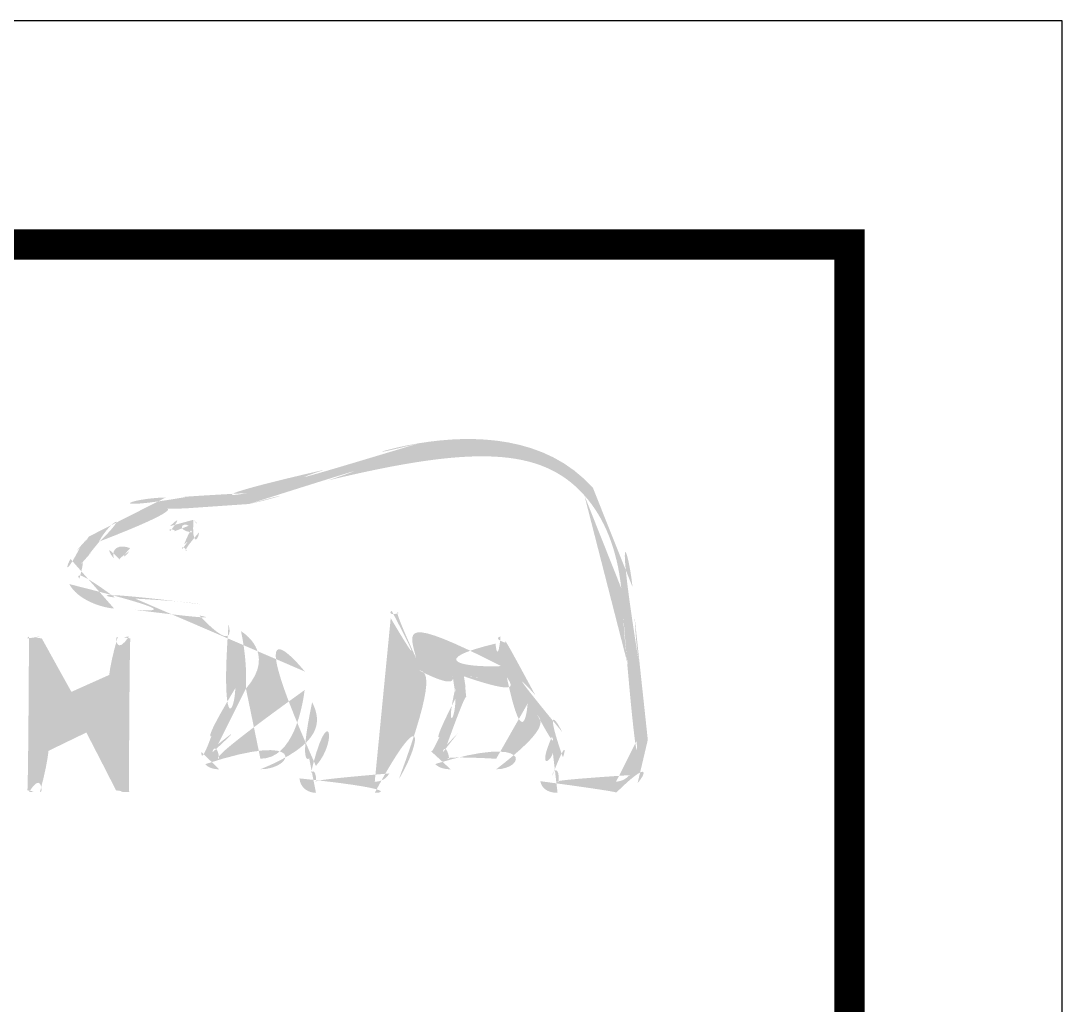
# Model space of a CAD drawing. Extents: x 16296660632 to 16296676784, y -37409619871 to -37409616699.
# Drawn here: x 16296676664.8 to 16296676783.5, y -37409616810.8 to -37409616698.7 of the extents above; entities that cross this region are included whole.
import ezdxf

# ---------------------------------------------------------------- set-up
doc = ezdxf.new("R2010")
doc.units = 0
doc.header["$LTSCALE"] = 10
doc.header["$MEASUREMENT"] = 0
doc.layers.get('0').update_dxf_attribs({"linetype": 'CONTINUOUS'})

msp = doc.modelspace()

# ---------------------------------------------------------------- hatches: boundary and pattern name
h = msp.add_hatch(color=5)
edge = h.paths.add_edge_path()
edge.add_spline(control_points=[(16296676730.04723, -37409616751.90789), (16296676724.67034, -37409616745.878899), (16296676716.29719, -37409616745.817284), (16296676710.208851, -37409616746.820633)], knot_values=[4, 4, 4, 4, 5, 5, 5, 5], degree=3, periodic=0)
edge.add_spline(control_points=[(16296676710.208851, -37409616746.820633), (16296676706.50568, -37409616747.434059), (16296676702.9165, -37409616748.660797), (16296676699.455059, -37409616749.832848)], knot_values=[5, 5, 5, 5, 6, 6, 6, 6], degree=3, periodic=0)
edge.add_spline(control_points=[(16296676699.455059, -37409616749.832848), (16296676696.577339, -37409616750.822456), (16296676693.576509, -37409616751.846321), (16296676690.580219, -37409616752.498466)], knot_values=[6, 6, 6, 6, 7, 7, 7, 7], degree=3, periodic=0)
edge.add_spline(control_points=[(16296676690.580219, -37409616752.498466), (16296676688.505171, -37409616752.936302), (16296676685.88286, -37409616752.947647), (16296676683.57976, -37409616752.959099)], knot_values=[7, 7, 7, 7, 8, 8, 8, 8], degree=3, periodic=0)
edge.add_spline(control_points=[(16296676683.57976, -37409616752.959099), (16296676683.579729, -37409616752.959099), (16296676681.37701, -37409616752.995567), (16296676681.37701, -37409616752.995567)], knot_values=[8.00001, 8.00001, 8.00001, 8.00001, 9, 9, 9, 9], degree=3, periodic=0)
edge.add_spline(control_points=[(16296676681.37701, -37409616752.995567), (16296676677.0445, -37409616753.100548), (16296676674.080151, -37409616754.59864), (16296676672.607071, -37409616757.446648)], knot_values=[9, 9, 9, 9, 10, 10, 10, 10], degree=3, periodic=0)
edge.add_spline(control_points=[(16296676672.607071, -37409616757.446648), (16296676672.607071, -37409616757.446648), (16296676672.53413, -37409616757.572067), (16296676672.53413, -37409616757.572067)], knot_values=[10.00001, 10.00001, 10.00001, 10.00001, 11, 11, 11, 11], degree=3, periodic=0)
edge.add_spline(control_points=[(16296676672.53413, -37409616757.572067), (16296676672.292419, -37409616757.984833), (16296676671.973181, -37409616758.345093), (16296676671.59466, -37409616758.696274)], knot_values=[11, 11, 11, 11, 12, 12, 12, 12], degree=3, periodic=0)
edge.add_spline(control_points=[(16296676671.59466, -37409616758.696274), (16296676671.19788, -37409616759.088478), (16296676670.791981, -37409616759.489799), (16296676670.50923, -37409616760.002861)], knot_values=[12, 12, 12, 12, 13, 13, 13, 13], degree=3, periodic=0)
edge.add_spline(control_points=[(16296676670.50923, -37409616760.002861), (16296676669.94829, -37409616760.976517), (16296676669.898121, -37409616761.963913), (16296676670.36787, -37409616762.864677)], knot_values=[13, 13, 13, 13, 14, 14, 14, 14], degree=3, periodic=0)
edge.add_spline(control_points=[(16296676670.36787, -37409616762.864677), (16296676671.298229, -37409616764.606789), (16296676673.91596, -37409616765.537102), (16296676675.480221, -37409616765.653419), (16296676675.480221, -37409616765.653419), (16296676677.81069, -37409616765.794777), (16296676677.81069, -37409616765.794777)], knot_values=[14, 14, 14, 14, 15, 15, 15, 16, 16, 16, 16], degree=3, periodic=0)
edge.add_spline(control_points=[(16296676677.81069, -37409616765.794777), (16296676680.282511, -37409616765.943024), (16296676683.36998, -37409616766.118568), (16296676685.198771, -37409616766.446953)], knot_values=[16, 16, 16, 16, 17, 17, 17, 17], degree=3, periodic=0)
edge.add_spline(control_points=[(16296676685.198771, -37409616766.446953), (16296676686.361719, -37409616766.654404), (16296676687.47905, -37409616767.014687), (16296676688.51885, -37409616767.486687)], knot_values=[17, 17, 17, 17, 18, 18, 18, 18], degree=3, periodic=0)
edge.add_spline(control_points=[(16296676688.51885, -37409616767.486687), (16296676688.57358, -37409616767.600792), (16296676689.494801, -37409616770.984703), (16296676689.29871, -37409616774.717522)], knot_values=[18, 18, 18, 18, 19, 19, 19, 19], degree=3, periodic=0)
edge.add_spline(control_points=[(16296676689.29871, -37409616774.717522), (16296676689.14365, -37409616778.121971), (16296676687.634109, -37409616779.300819), (16296676686.57151, -37409616780.16967)], knot_values=[19, 19, 19, 19, 20, 20, 20, 20], degree=3, periodic=0)
edge.add_spline(control_points=[(16296676686.57151, -37409616780.16967), (16296676686.557819, -37409616780.185593), (16296676685.508869, -37409616780.997429), (16296676685.44047, -37409616782.009857)], knot_values=[20, 20, 20, 20, 21, 21, 21, 21], degree=3, periodic=0)
edge.add_spline(control_points=[(16296676685.44047, -37409616782.009857), (16296676685.38575, -37409616782.552528), (16296676685.531679, -37409616783.045097), (16296676685.86005, -37409616783.38485)], knot_values=[21, 21, 21, 21, 22, 22, 22, 22], degree=3, periodic=0)
edge.add_spline(control_points=[(16296676685.86005, -37409616783.38485), (16296676686.220341, -37409616783.779297), (16296676686.75391, -37409616783.963997), (16296676687.45624, -37409616783.963997), (16296676687.45624, -37409616783.963997), (16296676692.153601, -37409616783.963997), (16296676692.153601, -37409616783.963997)], knot_values=[22, 22, 22, 22, 23, 23, 23, 24, 24, 24, 24], degree=3, periodic=0)
edge.add_spline(control_points=[(16296676692.153601, -37409616783.963997), (16296676696.007271, -37409616783.963997), (16296676697.63995, -37409616779.465027), (16296676698.04586, -37409616776.322823)], knot_values=[24, 24, 24, 24, 25, 25, 25, 25], degree=3, periodic=0)
edge.add_spline(control_points=[(16296676698.04586, -37409616776.322823), (16296676699.18598, -37409616778.573509), (16296676699.158609, -37409616781.115936), (16296676697.71294, -37409616782.725838)], knot_values=[25, 25, 25, 25, 26, 26, 26, 26], degree=3, periodic=0)
edge.add_spline(control_points=[(16296676697.71294, -37409616782.725838), (16296676697.7129, -37409616782.725838), (16296676696.45879, -37409616783.888786), (16296676696.600149, -37409616785.003792)], knot_values=[26.00001, 26.00001, 26.00001, 26.00001, 27, 27, 27, 27], degree=3, periodic=0)
edge.add_spline(control_points=[(16296676696.600149, -37409616785.003792), (16296676696.71871, -37409616786.180473), (16296676697.694691, -37409616786.647903), (16296676698.483669, -37409616786.647903), (16296676698.483669, -37409616786.647903), (16296676705.183109, -37409616786.647903), (16296676705.183109, -37409616786.647903)], knot_values=[27, 27, 27, 27, 28, 28, 28, 29, 29, 29, 29], degree=3, periodic=0)
edge.add_spline(control_points=[(16296676705.183109, -37409616786.647903), (16296676706.364281, -37409616786.647903), (16296676707.303761, -37409616786.109749), (16296676707.92856, -37409616785.085899)], knot_values=[29, 29, 29, 29, 30, 30, 30, 30], degree=3, periodic=0)
edge.add_spline(control_points=[(16296676707.92856, -37409616785.085899), (16296676710.6649, -37409616780.58242), (16296676710.801701, -37409616776.142677), (16296676710.208851, -37409616772.688011)], knot_values=[30, 30, 30, 30, 31, 31, 31, 31], degree=3, periodic=0)
edge.add_spline(control_points=[(16296676710.208851, -37409616772.688011), (16296676711.020639, -37409616772.852211), (16296676712.388769, -37409616773.10302), (16296676714.053379, -37409616773.28318)], knot_values=[31, 31, 31, 31, 32, 32, 32, 32], degree=3, periodic=0)
edge.add_spline(control_points=[(16296676714.053379, -37409616773.28318), (16296676714.15827, -37409616773.759773), (16296676714.345261, -37409616774.806503), (16296676714.345261, -37409616774.806503)], knot_values=[32, 32, 32, 32, 33, 33, 33, 33], degree=3, periodic=0)
edge.add_spline(control_points=[(16296676714.345261, -37409616774.806503), (16296676714.38172, -37409616775.21006), (16296676714.38172, -37409616775.568077), (16296676714.38172, -37409616775.905571)], knot_values=[33, 33, 33, 33, 34, 34, 34, 34], degree=3, periodic=0)
edge.add_spline(control_points=[(16296676714.38172, -37409616775.905571), (16296676714.38172, -37409616778.5028), (16296676713.232479, -37409616779.624634), (16296676712.584881, -37409616780.258568)], knot_values=[34, 34, 34, 34, 35, 35, 35, 35], degree=3, periodic=0)
edge.add_spline(control_points=[(16296676712.584881, -37409616780.258568), (16296676712.562071, -37409616780.2631), (16296676711.68643, -37409616781.154732), (16296676711.58613, -37409616781.904961)], knot_values=[35, 35, 35, 35, 36, 36, 36, 36], degree=3, periodic=0)
edge.add_spline(control_points=[(16296676711.58613, -37409616781.904961), (16296676711.58613, -37409616781.904961), (16296676711.399151, -37409616782.682549), (16296676712.069559, -37409616783.366577)], knot_values=[36.00001, 36.00001, 36.00001, 36.00001, 37, 37, 37, 37], degree=3, periodic=0)
edge.add_spline(control_points=[(16296676712.069559, -37409616783.366577), (16296676712.443489, -37409616783.756477), (16296676713.040951, -37409616783.963997), (16296676713.829901, -37409616783.963997), (16296676713.829901, -37409616783.963997), (16296676719.024401, -37409616783.963997), (16296676719.024401, -37409616783.963997)], knot_values=[37, 37, 37, 37, 38, 38, 38, 39, 39, 39, 39], degree=3, periodic=0)
edge.add_spline(control_points=[(16296676719.024401, -37409616783.963997), (16296676722.34901, -37409616783.963997), (16296676723.370569, -37409616779.857201), (16296676723.69894, -37409616777.745644)], knot_values=[39, 39, 39, 39, 40, 40, 40, 40], degree=3, periodic=0)
edge.add_spline(control_points=[(16296676723.69894, -37409616777.745644), (16296676724.29637, -37409616778.495918), (16296676724.96678, -37409616779.39431), (16296676725.372669, -37409616780.258568)], knot_values=[40, 40, 40, 40, 41, 41, 41, 41], degree=3, periodic=0)
edge.add_spline(control_points=[(16296676725.372669, -37409616780.258568), (16296676725.64629, -37409616780.842247), (16296676725.691891, -37409616781.494499), (16296676725.48213, -37409616782.107903)], knot_values=[41, 41, 41, 41, 42, 42, 42, 42], degree=3, periodic=0)
edge.add_spline(control_points=[(16296676725.48213, -37409616782.107903), (16296676725.14464, -37409616783.209213), (16296676723.749109, -37409616783.998253), (16296676724.036449, -37409616785.320793)], knot_values=[42, 42, 42, 42, 43, 43, 43, 43], degree=3, periodic=0)
edge.add_spline(control_points=[(16296676724.036449, -37409616785.320793), (16296676724.278139, -37409616786.34008), (16296676725.13096, -37409616786.647903), (16296676726.015699, -37409616786.647903), (16296676726.015699, -37409616786.647903), (16296676732.683241, -37409616786.647903), (16296676732.683241, -37409616786.647903)], knot_values=[43, 43, 43, 43, 44, 44, 44, 45, 45, 45, 45], degree=3, periodic=0)
edge.add_spline(control_points=[(16296676732.683241, -37409616786.647903), (16296676732.73798, -37409616786.647903), (16296676734.07419, -37409616786.663872), (16296676735.141371, -37409616785.523743)], knot_values=[45, 45, 45, 45, 46, 46, 46, 46], degree=3, periodic=0)
edge.add_spline(control_points=[(16296676735.141371, -37409616785.523743), (16296676736.14469, -37409616784.445152), (16296676736.527769, -37409616782.84214), (16296676736.299749, -37409616780.60746)], knot_values=[46, 46, 46, 46, 47, 47, 47, 47], degree=3, periodic=0)
edge.add_spline(control_points=[(16296676736.299749, -37409616780.60746), (16296676736.299749, -37409616780.60746), (16296676735.29188, -37409616771.880783), (16296676735.29188, -37409616771.880783)], knot_values=[0, 0, 0, 0, 1, 1, 1, 1], degree=3, periodic=0)
edge.add_spline(control_points=[(16296676735.29188, -37409616771.880783), (16296676734.922461, -37409616769.347473), (16296676734.863171, -37409616767.983833), (16296676734.79932, -37409616766.638474), (16296676734.79932, -37409616766.638474), (16296676734.557631, -37409616763.195229), (16296676734.557631, -37409616763.195229)], knot_values=[1, 1, 1, 1, 2, 2, 2, 3, 3, 3, 3], degree=3, periodic=0)
edge.add_spline(control_points=[(16296676734.557631, -37409616763.195229), (16296676734.05138, -37409616758.493347), (16296676732.5236, -37409616754.692131), (16296676730.04723, -37409616751.90789)], knot_values=[3, 3, 3, 3, 4, 4, 4, 4], degree=3, periodic=0)
edge = h.paths.add_edge_path(flags=16)
edge.add_spline(control_points=[(16296676690.85387, -37409616753.741257), (16296676693.93679, -37409616753.077721), (16296676696.96043, -37409616752.042412), (16296676699.87463, -37409616751.048302)], knot_values=[31, 31, 31, 31, 32, 32, 32, 32], degree=3, periodic=0)
edge.add_spline(control_points=[(16296676699.87463, -37409616751.048302), (16296676703.276791, -37409616749.880737), (16296676706.815769, -37409616748.67675), (16296676710.42774, -37409616748.070152)], knot_values=[32, 32, 32, 32, 33, 33, 33, 33], degree=3, periodic=0)
edge.add_spline(control_points=[(16296676710.42774, -37409616748.070152), (16296676716.196819, -37409616747.121559), (16296676724.104839, -37409616747.176308), (16296676729.07127, -37409616752.756142)], knot_values=[33, 33, 33, 33, 34, 34, 34, 34], degree=3, periodic=0)
edge.add_spline(control_points=[(16296676729.07127, -37409616752.756142), (16296676731.374359, -37409616755.339668), (16296676732.79723, -37409616758.901482), (16296676733.27611, -37409616763.329872), (16296676733.27611, -37409616763.329872), (16296676733.517811, -37409616766.70002), (16296676733.517811, -37409616766.70002)], knot_values=[34, 34, 34, 34, 35, 35, 35, 36, 36, 36, 36], degree=3, periodic=0)
edge.add_spline(control_points=[(16296676733.517811, -37409616766.70002), (16296676733.58165, -37409616768.061333), (16296676733.659189, -37409616769.468246), (16296676734.01948, -37409616772.051964), (16296676734.01948, -37409616772.051964), (16296676735.018221, -37409616780.751137), (16296676735.018221, -37409616780.751137)], knot_values=[36, 36, 36, 36, 37, 37, 37, 38, 38, 38, 38], degree=3, periodic=0)
edge.add_spline(control_points=[(16296676735.018221, -37409616780.751137), (16296676735.19154, -37409616782.557091), (16296676734.908779, -37409616783.850037), (16296676734.22015, -37409616784.632133)], knot_values=[38, 38, 38, 38, 39, 39, 39, 39], degree=3, periodic=0)
edge.add_spline(control_points=[(16296676734.22015, -37409616784.632133), (16296676733.56344, -37409616785.366371), (16296676732.73798, -37409616785.375526), (16296676732.683241, -37409616785.375526), (16296676732.683241, -37409616785.375526), (16296676726.129709, -37409616785.375526), (16296676726.129709, -37409616785.375526)], knot_values=[0, 0, 0, 0, 1, 1, 1, 2, 2, 2, 2], degree=3, periodic=0)
edge.add_spline(control_points=[(16296676726.129709, -37409616785.375526), (16296676725.723829, -37409616785.375526), (16296676725.413719, -37409616785.202217), (16296676725.413719, -37409616784.73246)], knot_values=[2, 2, 2, 2, 3, 3, 3, 3], degree=3, periodic=0)
edge.add_spline(control_points=[(16296676725.413719, -37409616784.73246), (16296676725.413719, -37409616784.046089), (16296676726.289339, -37409616783.482903), (16296676726.62228, -37409616782.600357)], knot_values=[3, 3, 3, 3, 4, 4, 4, 4], degree=3, periodic=0)
edge.add_spline(control_points=[(16296676726.62228, -37409616782.600357), (16296676726.991671, -37409616781.654121), (16296676726.950621, -37409616780.623367), (16296676726.531059, -37409616779.706749)], knot_values=[4, 4, 4, 4, 5, 5, 5, 5], degree=3, periodic=0)
edge.add_spline(control_points=[(16296676726.531059, -37409616779.706749), (16296676725.746639, -37409616778.06266), (16296676724.583691, -37409616776.760628), (16296676723.466351, -37409616775.5019)], knot_values=[5, 5, 5, 5, 6, 6, 6, 6], degree=3, periodic=0)
edge.add_spline(control_points=[(16296676723.466351, -37409616775.5019), (16296676721.870159, -37409616773.716469), (16296676720.169081, -37409616772.001663), (16296676720.059629, -37409616769.545853)], knot_values=[6, 6, 6, 6, 7, 7, 7, 7], degree=3, periodic=0)
edge.add_spline(control_points=[(16296676720.059629, -37409616769.545853), (16296676720.0277, -37409616769.194733), (16296676719.877199, -37409616768.850304), (16296676719.51693, -37409616768.861809)], knot_values=[7, 7, 7, 7, 8, 8, 8, 8], degree=3, periodic=0)
edge.add_spline(control_points=[(16296676719.51693, -37409616768.861809), (16296676719.17487, -37409616768.877708), (16296676718.93318, -37409616769.194733), (16296676718.94685, -37409616769.648453)], knot_values=[8, 8, 8, 8, 9, 9, 9, 9], degree=3, periodic=0)
edge.add_spline(control_points=[(16296676718.94685, -37409616769.648453), (16296676719.024401, -37409616770.585617), (16296676719.270651, -37409616771.438438), (16296676719.58989, -37409616772.211449)], knot_values=[9, 9, 9, 9, 10, 10, 10, 10], degree=3, periodic=0)
edge.add_spline(control_points=[(16296676719.58989, -37409616772.211449), (16296676715.27562, -37409616772.39843), (16296676710.94309, -37409616771.543343), (16296676709.90328, -37409616771.329018)], knot_values=[10, 10, 10, 10, 11, 11, 11, 11], degree=3, periodic=0)
edge.add_spline(control_points=[(16296676709.90328, -37409616771.329018), (16296676709.146231, -37409616768.236923), (16296676707.90118, -37409616766.23716), (16296676707.88752, -37409616766.193871)], knot_values=[11, 11, 11, 11, 12, 12, 12, 12], degree=3, periodic=0)
edge.add_spline(control_points=[(16296676707.88752, -37409616766.193871), (16296676707.69142, -37409616765.881462), (16296676707.363029, -37409616765.778847), (16296676707.121349, -37409616765.927017)], knot_values=[12, 12, 12, 12, 13, 13, 13, 13], degree=3, periodic=0)
edge.add_spline(control_points=[(16296676707.121349, -37409616765.927017), (16296676706.86595, -37409616766.079803), (16296676706.815769, -37409616766.446953), (16296676707.002781, -37409616766.747963)], knot_values=[13, 13, 13, 13, 14, 14, 14, 14], degree=3, periodic=0)
edge.add_spline(control_points=[(16296676707.002781, -37409616766.747963), (16296676707.052931, -37409616766.836853), (16296676712.18811, -37409616775.568077), (16296676706.834021, -37409616784.44059)], knot_values=[14, 14, 14, 14, 15, 15, 15, 15], degree=3, periodic=0)
edge.add_spline(control_points=[(16296676706.834021, -37409616784.44059), (16296676706.455509, -37409616785.076759), (16296676705.91736, -37409616785.375526), (16296676705.183109, -37409616785.375526), (16296676705.183109, -37409616785.375526), (16296676698.515579, -37409616785.375526), (16296676698.515579, -37409616785.375526)], knot_values=[15, 15, 15, 15, 16, 16, 16, 17, 17, 17, 17], degree=3, periodic=0)
edge.add_spline(control_points=[(16296676698.515579, -37409616785.375526), (16296676698.24197, -37409616785.375526), (16296676697.83605, -37409616785.179413), (16296676697.83605, -37409616784.730186)], knot_values=[17, 17, 17, 17, 18, 18, 18, 18], degree=3, periodic=0)
edge.add_spline(control_points=[(16296676697.83605, -37409616784.730186), (16296676697.83605, -37409616784.265007), (16296676698.47909, -37409616783.580856), (16296676698.47909, -37409616783.580856)], knot_values=[18, 18, 18, 18, 19, 19, 19, 19], degree=3, periodic=0)
edge.add_spline(control_points=[(16296676698.47909, -37409616783.580856), (16296676701.156139, -37409616780.58242), (16296676699.80621, -37409616775.916893), (16296676697.220381, -37409616772.829399)], knot_values=[19, 19, 19, 19, 20, 20, 20, 20], degree=3, periodic=0)
edge.add_spline(control_points=[(16296676697.220381, -37409616772.829399), (16296676694.71664, -37409616769.851387), (16296676690.634939, -37409616766.107117), (16296676685.417681, -37409616765.176888)], knot_values=[20, 20, 20, 20, 21, 21, 21, 21], degree=3, periodic=0)
edge.add_spline(control_points=[(16296676685.417681, -37409616765.176888), (16296676683.534161, -37409616764.848442), (16296676680.396509, -37409616764.66143), (16296676677.8745, -37409616764.520088), (16296676677.8745, -37409616764.520088), (16296676675.576, -37409616764.387863), (16296676675.576, -37409616764.387863)], knot_values=[21, 21, 21, 21, 22, 22, 22, 23, 23, 23, 23], degree=3, periodic=0)
edge.add_spline(control_points=[(16296676675.576, -37409616764.387863), (16296676674.2945, -37409616764.285271), (16296676672.18298, -37409616763.505463), (16296676671.51256, -37409616762.273979)], knot_values=[23, 23, 23, 23, 24, 24, 24, 24], degree=3, periodic=0)
edge.add_spline(control_points=[(16296676671.51256, -37409616762.273979), (16296676671.22979, -37409616761.760933), (16296676671.266291, -37409616761.222862), (16296676671.63571, -37409616760.648262)], knot_values=[24, 24, 24, 24, 25, 25, 25, 25], degree=3, periodic=0)
edge.add_spline(control_points=[(16296676671.63571, -37409616760.648262), (16296676671.84547, -37409616760.269676), (16296676672.18298, -37409616759.93676), (16296676672.52043, -37409616759.599251)], knot_values=[25, 25, 25, 25, 26, 26, 26, 26], degree=3, periodic=0)
edge.add_spline(control_points=[(16296676672.52043, -37409616759.599251), (16296676672.91721, -37409616759.181953), (16296676673.32309, -37409616758.767014), (16296676673.65144, -37409616758.203728)], knot_values=[26, 26, 26, 26, 27, 27, 27, 27], degree=3, periodic=0)
edge.add_spline(control_points=[(16296676673.65144, -37409616758.203728), (16296676673.65144, -37409616758.203728), (16296676673.75176, -37409616758.032738), (16296676673.75176, -37409616758.032738)], knot_values=[27.00001, 27.00001, 27.00001, 27.00001, 28, 28, 28, 28], degree=3, periodic=0)
edge.add_spline(control_points=[(16296676673.75176, -37409616758.032738), (16296676675.019621, -37409616755.624748), (16296676677.56897, -37409616754.370583), (16296676681.422621, -37409616754.265694)], knot_values=[28, 28, 28, 28, 29, 29, 29, 29], degree=3, periodic=0)
edge.add_spline(control_points=[(16296676681.422621, -37409616754.265694), (16296676681.42268, -37409616754.265694), (16296676683.57976, -37409616754.242912), (16296676683.57976, -37409616754.242912)], knot_values=[29.00001, 29.00001, 29.00001, 29.00001, 30, 30, 30, 30], degree=3, periodic=0)
edge.add_spline(control_points=[(16296676683.57976, -37409616754.242912), (16296676685.93301, -37409616754.226883), (16296676688.64196, -37409616754.217842), (16296676690.85387, -37409616753.741257)], knot_values=[30, 30, 30, 30, 31, 31, 31, 31], degree=3, periodic=0)
edge = h.paths.add_edge_path(flags=0)
edge.add_spline(control_points=[(16296676684.51012, -37409616755.542641), (16296676684.95249, -37409616755.880173), (16296676685.244381, -37409616756.372627), (16296676685.16687, -37409616756.970161)], knot_values=[8, 8, 8, 8, 9, 9, 9, 9], degree=3, periodic=0)
edge.add_spline(control_points=[(16296676685.16687, -37409616756.970161), (16296676685.080179, -37409616757.829773), (16296676684.336809, -37409616758.750999), (16296676683.77589, -37409616759.033684)], knot_values=[7, 7, 7, 7, 8, 8, 8, 8], degree=3, periodic=0)
edge.add_spline(control_points=[(16296676683.77589, -37409616759.033684), (16296676683.57976, -37409616759.11129), (16296676683.32893, -37409616759.065666), (16296676683.251431, -37409616758.874138)], knot_values=[6, 6, 6, 6, 7, 7, 7, 7], degree=3, periodic=0)
edge.add_spline(control_points=[(16296676683.251431, -37409616758.874138), (16296676683.155649, -37409616758.682617), (16296676683.27422, -37409616758.443153), (16296676683.461201, -37409616758.329109)], knot_values=[5, 5, 5, 5, 6, 6, 6, 6], degree=3, periodic=0)
edge.add_spline(control_points=[(16296676683.461201, -37409616758.329109), (16296676683.77589, -37409616758.137627), (16296676684.245609, -37409616757.517357), (16296676684.30035, -37409616756.986061)], knot_values=[4, 4, 4, 4, 5, 5, 5, 5], degree=3, periodic=0)
edge.add_spline(control_points=[(16296676684.30035, -37409616756.986061), (16296676684.336809, -37409616756.664543), (16296676684.245609, -37409616756.406853), (16296676683.985661, -37409616756.224487)], knot_values=[3, 3, 3, 3, 4, 4, 4, 4], degree=3, periodic=0)
edge.add_spline(control_points=[(16296676683.985661, -37409616756.224487), (16296676683.297029, -37409616755.738792), (16296676682.49437, -37409616756.689537), (16296676682.412279, -37409616756.758057)], knot_values=[2, 2, 2, 2, 3, 3, 3, 3], degree=3, periodic=0)
edge.add_spline(control_points=[(16296676682.412279, -37409616756.758057), (16296676682.266359, -37409616756.922203), (16296676682.015499, -37409616756.963249), (16296676681.874121, -37409616756.828728)], knot_values=[1, 1, 1, 1, 2, 2, 2, 2], degree=3, periodic=0)
edge.add_spline(control_points=[(16296676681.874121, -37409616756.828728), (16296676681.69626, -37409616756.689537), (16296676681.728201, -37409616756.429703), (16296676681.874121, -37409616756.258667)], knot_values=[0, 0, 0, 0, 1, 1, 1, 1], degree=3, periodic=0)
edge.add_spline(control_points=[(16296676681.874121, -37409616756.258667), (16296676682.29826, -37409616755.798073), (16296676683.461201, -37409616754.819771), (16296676684.51012, -37409616755.542641)], knot_values=[9, 9, 9, 9, 10, 10, 10, 10], degree=3, periodic=0)
edge = h.paths.add_edge_path(flags=16)
edge.add_spline(control_points=[(16296676690.502689, -37409616774.776802), (16296676690.634939, -37409616772.079224), (16296676690.238199, -37409616769.605141), (16296676689.94174, -37409616768.236923), (16296676689.94174, -37409616768.236923), (16296676694.132891, -37409616770.633537), (16296676697.19302, -37409616774.936348)], knot_values=[5, 5, 5, 5, 6, 6, 6, 7, 7, 7, 7], degree=3, periodic=0)
edge.add_spline(control_points=[(16296676697.19302, -37409616774.936348), (16296676696.96043, -37409616776.760628), (16296676695.93886, -37409616782.764664), (16296676692.153601, -37409616782.764664), (16296676692.153601, -37409616782.764664), (16296676687.45624, -37409616782.764664), (16296676687.45624, -37409616782.764664)], knot_values=[0, 0, 0, 0, 1, 1, 1, 2, 2, 2, 2], degree=3, periodic=0)
edge.add_spline(control_points=[(16296676687.45624, -37409616782.764664), (16296676687.095949, -37409616782.764664), (16296676686.699181, -37409616782.475029), (16296676686.699181, -37409616782.02578)], knot_values=[2, 2, 2, 2, 3, 3, 3, 3], degree=3, periodic=0)
edge.add_spline(control_points=[(16296676686.699181, -37409616782.02578), (16296676686.699181, -37409616781.571999), (16296676687.28294, -37409616781.118187), (16296676687.337681, -37409616781.100014)], knot_values=[3, 3, 3, 3, 4, 4, 4, 4], degree=3, periodic=0)
edge.add_spline(control_points=[(16296676687.337681, -37409616781.100014), (16296676688.51885, -37409616780.160507), (16296676690.30658, -37409616778.714851), (16296676690.502689, -37409616774.776802)], knot_values=[4, 4, 4, 4, 5, 5, 5, 5], degree=3, periodic=0)
edge = h.paths.add_edge_path(flags=0)
edge.add_spline(control_points=[(16296676677.30904, -37409616758.767014), (16296676677.30904, -37409616758.767014), (16296676677.45953, -37409616758.837669), (16296676677.24061, -37409616759.095299)], knot_values=[1.00001, 1.00001, 1.00001, 1.00001, 2, 2, 2, 2], degree=3, periodic=0)
edge.add_spline(control_points=[(16296676677.24061, -37409616759.095299), (16296676676.6751, -37409616759.888847), (16296676676.100491, -37409616760.064507), (16296676676.100439, -37409616760.064507)], knot_values=[2, 2, 2, 2, 2.99999, 2.99999, 2.99999, 2.99999], degree=3, periodic=0)
edge.add_spline(control_points=[(16296676676.100439, -37409616760.064507), (16296676676.100439, -37409616760.064507), (16296676675.67635, -37409616760.214989), (16296676675.434629, -37409616759.927597)], knot_values=[3.00001, 3.00001, 3.00001, 3.00001, 4, 4, 4, 4], degree=3, periodic=0)
edge.add_spline(control_points=[(16296676675.434629, -37409616759.927597), (16296676674.95577, -37409616759.362137), (16296676674.92841, -37409616759.040604), (16296676674.92841, -37409616759.040604), (16296676674.92841, -37409616759.040604), (16296676674.887369, -37409616758.798843), (16296676675.12907, -37409616758.744164)], knot_values=[4, 4, 4, 4, 5, 5, 5, 6, 6, 6, 6], degree=3, periodic=0)
edge.add_spline(control_points=[(16296676677.30904, -37409616758.767014), (16296676676.100491, -37409616758.299461), (16296676675.129101, -37409616758.744087), (16296676675.12907, -37409616758.744164)], knot_values=[0.00001, 0.00001, 0.00001, 0.00001, 1, 1, 1, 1], degree=3, periodic=0)
edge = h.paths.add_edge_path(flags=16)
edge.add_spline(control_points=[(16296676715.344009, -37409616773.383507), (16296676716.812519, -37409616773.492912), (16296676718.65041, -37409616773.559067), (16296676720.22839, -37409616773.463333)], knot_values=[6, 6, 6, 6, 7, 7, 7, 7], degree=3, periodic=0)
edge.add_spline(control_points=[(16296676720.22839, -37409616773.463333), (16296676720.83037, -37409616774.407387), (16296676721.833691, -37409616775.593117), (16296676722.604401, -37409616776.48246)], knot_values=[7, 7, 7, 7, 8, 8, 8, 8], degree=3, periodic=0)
edge.add_spline(control_points=[(16296676722.604401, -37409616776.48246), (16296676722.59074, -37409616776.557663), (16296676722.184839, -37409616782.764664), (16296676719.024401, -37409616782.764664)], knot_values=[9, 9, 9, 9, 10, 10, 10, 10], degree=3, periodic=0)
edge.add_spline(control_points=[(16296676719.024401, -37409616782.764664), (16296676719.024401, -37409616782.764664), (16296676713.679411, -37409616782.764664), (16296676713.679411, -37409616782.764664)], knot_values=[0, 0, 0, 0, 1, 1, 1, 1], degree=3, periodic=0)
edge.add_spline(control_points=[(16296676713.679411, -37409616782.764664), (16296676713.25983, -37409616782.764664), (16296676712.94516, -37409616782.438438), (16296676712.94516, -37409616782.02578)], knot_values=[1, 1, 1, 1, 2, 2, 2, 2], degree=3, periodic=0)
edge.add_spline(control_points=[(16296676712.94516, -37409616782.02578), (16296676712.94516, -37409616781.626717), (16296676713.392099, -37409616781.138763), (16296676713.42403, -37409616781.118187)], knot_values=[2, 2, 2, 2, 3, 3, 3, 3], degree=3, periodic=0)
edge.add_spline(control_points=[(16296676713.42403, -37409616781.118187), (16296676714.523121, -37409616780.062431), (16296676715.626751, -37409616778.621361), (16296676715.626751, -37409616775.928352)], knot_values=[3, 3, 3, 3, 4, 4, 4, 4], degree=3, periodic=0)
edge.add_spline(control_points=[(16296676715.626751, -37409616775.928352), (16296676715.626751, -37409616775.540657), (16296676715.60397, -37409616775.118828), (16296676715.54924, -37409616774.681023)], knot_values=[4, 4, 4, 4, 5, 5, 5, 5], degree=3, periodic=0)
edge.add_spline(control_points=[(16296676715.54924, -37409616774.681023), (16296676715.54924, -37409616774.681023), (16296676715.40785, -37409616773.901176), (16296676715.344009, -37409616773.383507)], knot_values=[5.00001, 5.00001, 5.00001, 5.00001, 6, 6, 6, 6], degree=3, periodic=0)
h = msp.add_hatch(color=5)
edge = h.paths.add_edge_path()
edge.add_spline(control_points=[(16296676677.16765, -37409616786.547569), (16296676677.24061, -37409616786.547569), (16296676677.33182, -37409616786.46093), (16296676677.33182, -37409616786.367378), (16296676677.33182, -37409616786.367378), (16296676677.33182, -37409616769.051048), (16296676677.33182, -37409616769.051048)], knot_values=[17, 17, 17, 17, 18, 18, 18, 19, 19, 19, 19], degree=3, periodic=0)
edge.add_spline(control_points=[(16296676677.33182, -37409616769.051048), (16296676677.33182, -37409616768.948372), (16296676677.24061, -37409616768.86631), (16296676677.16765, -37409616768.86631)], knot_values=[19, 19, 19, 19, 20, 20, 20, 20], degree=3, periodic=0)
edge.add_spline(control_points=[(16296676677.16765, -37409616768.86631), (16296676677.167601, -37409616768.86631), (16296676675.904369, -37409616768.86631), (16296676675.904369, -37409616768.86631)], knot_values=[0.00001, 0.00001, 0.00001, 0.00001, 1, 1, 1, 1], degree=3, periodic=0)
edge.add_spline(control_points=[(16296676675.904369, -37409616768.86631), (16296676675.826839, -37409616768.86631), (16296676675.7174, -37409616768.948372), (16296676675.7174, -37409616769.051048), (16296676675.7174, -37409616769.051048), (16296676675.7174, -37409616770.955101), (16296676675.7174, -37409616772.859077)], knot_values=[1, 1, 1, 1, 2, 2, 2, 2.5, 2.5, 2.5, 2.5], degree=3, periodic=0)
edge.add_spline(control_points=[(16296676675.7174, -37409616772.859077), (16296676675.7174, -37409616774.763107), (16296676675.7174, -37409616776.667152), (16296676675.7174, -37409616776.667152), (16296676675.7174, -37409616776.667152), (16296676673.591021, -37409616776.667152), (16296676671.46468, -37409616776.667152)], knot_values=[2.5, 2.5, 2.5, 2.5, 3, 3, 3, 3.5, 3.5, 3.5, 3.5], degree=3, periodic=0)
edge.add_spline(control_points=[(16296676671.46468, -37409616776.667152), (16296676669.338329, -37409616776.667152), (16296676667.211941, -37409616776.667152), (16296676667.211941, -37409616776.667152), (16296676667.211941, -37409616776.667152), (16296676667.211941, -37409616769.051048), (16296676667.211941, -37409616769.051048)], knot_values=[3.5, 3.5, 3.5, 3.5, 4, 4, 4, 5, 5, 5, 5], degree=3, periodic=0)
edge.add_spline(control_points=[(16296676667.211941, -37409616769.051048), (16296676667.211941, -37409616768.952957), (16296676667.11619, -37409616768.86631), (16296676667.029551, -37409616768.86631)], knot_values=[5, 5, 5, 5, 6, 6, 6, 6], degree=3, periodic=0)
edge.add_spline(control_points=[(16296676667.029551, -37409616768.86631), (16296676667.02953, -37409616768.86631), (16296676665.77993, -37409616768.86631), (16296676665.77993, -37409616768.86631)], knot_values=[6.00001, 6.00001, 6.00001, 6.00001, 7, 7, 7, 7], degree=3, periodic=0)
edge.add_spline(control_points=[(16296676665.77993, -37409616768.86631), (16296676665.693291, -37409616768.86631), (16296676665.59296, -37409616768.948372), (16296676665.59296, -37409616769.051048), (16296676665.59296, -37409616769.051048), (16296676665.59296, -37409616786.367378), (16296676665.59296, -37409616786.367378)], knot_values=[7, 7, 7, 7, 8, 8, 8, 9, 9, 9, 9], degree=3, periodic=0)
edge.add_spline(control_points=[(16296676665.59296, -37409616786.367378), (16296676665.59296, -37409616786.46093), (16296676665.693291, -37409616786.547569), (16296676665.77993, -37409616786.547569)], knot_values=[9, 9, 9, 9, 10, 10, 10, 10], degree=3, periodic=0)
edge.add_spline(control_points=[(16296676665.77993, -37409616786.547569), (16296676665.779961, -37409616786.547569), (16296676667.029551, -37409616786.547569), (16296676667.029551, -37409616786.547569)], knot_values=[10.00001, 10.00001, 10.00001, 10.00001, 11, 11, 11, 11], degree=3, periodic=0)
edge.add_spline(control_points=[(16296676667.029551, -37409616786.547569), (16296676667.11619, -37409616786.547569), (16296676667.211941, -37409616786.46093), (16296676667.211941, -37409616786.367378), (16296676667.211941, -37409616786.367378), (16296676667.211941, -37409616784.307838), (16296676667.211941, -37409616782.248123)], knot_values=[11, 11, 11, 11, 12, 12, 12, 12.5, 12.5, 12.5, 12.5], degree=3, periodic=0)
edge.add_spline(control_points=[(16296676667.211941, -37409616782.248123), (16296676667.211941, -37409616780.188438), (16296676667.211941, -37409616778.128723), (16296676667.211941, -37409616778.128723), (16296676667.211941, -37409616778.128723), (16296676669.338329, -37409616778.128723), (16296676671.46468, -37409616778.128723)], knot_values=[12.5, 12.5, 12.5, 12.5, 13, 13, 13, 13.5, 13.5, 13.5, 13.5], degree=3, periodic=0)
edge.add_spline(control_points=[(16296676671.46468, -37409616778.128723), (16296676673.591021, -37409616778.128723), (16296676675.7174, -37409616778.128723), (16296676675.7174, -37409616778.128723), (16296676675.7174, -37409616778.128723), (16296676675.7174, -37409616786.367378), (16296676675.7174, -37409616786.367378)], knot_values=[13.5, 13.5, 13.5, 13.5, 14, 14, 14, 15, 15, 15, 15], degree=3, periodic=0)
edge.add_spline(control_points=[(16296676675.7174, -37409616786.367378), (16296676675.7174, -37409616786.46093), (16296676675.826839, -37409616786.547569), (16296676675.904369, -37409616786.547569)], knot_values=[15, 15, 15, 15, 16, 16, 16, 16], degree=3, periodic=0)
edge.add_spline(control_points=[(16296676675.904369, -37409616786.547569), (16296676675.9044, -37409616786.547569), (16296676677.16765, -37409616786.547569), (16296676677.16765, -37409616786.547569)], knot_values=[16.00001, 16.00001, 16.00001, 16.00001, 17, 17, 17, 17], degree=3, periodic=0)

# ---------------------------------------------------------------- linework, layer by layer
at = {"ltscale": 0.5}
msp.add_lwpolyline([(16296675286.22047, -37409617795.791344), (16296676783.52046, -37409617795.791344), (16296676783.52046, -37409616698.691338), (16296675286.22047, -37409616698.691338)], close=True, dxfattribs=at)
at = {"color": 5, "linetype": 'ByBlock', "lineweight": 200, "const_width": 3.45}
msp.add_lwpolyline([(16296675310.29731, -37409617748.814491), (16296676759.29731, -37409617748.814491), (16296676759.29731, -37409616724.164482), (16296675310.29731, -37409616724.164482)], close=True, dxfattribs=at)

doc.saveas('drawing.dxf')
